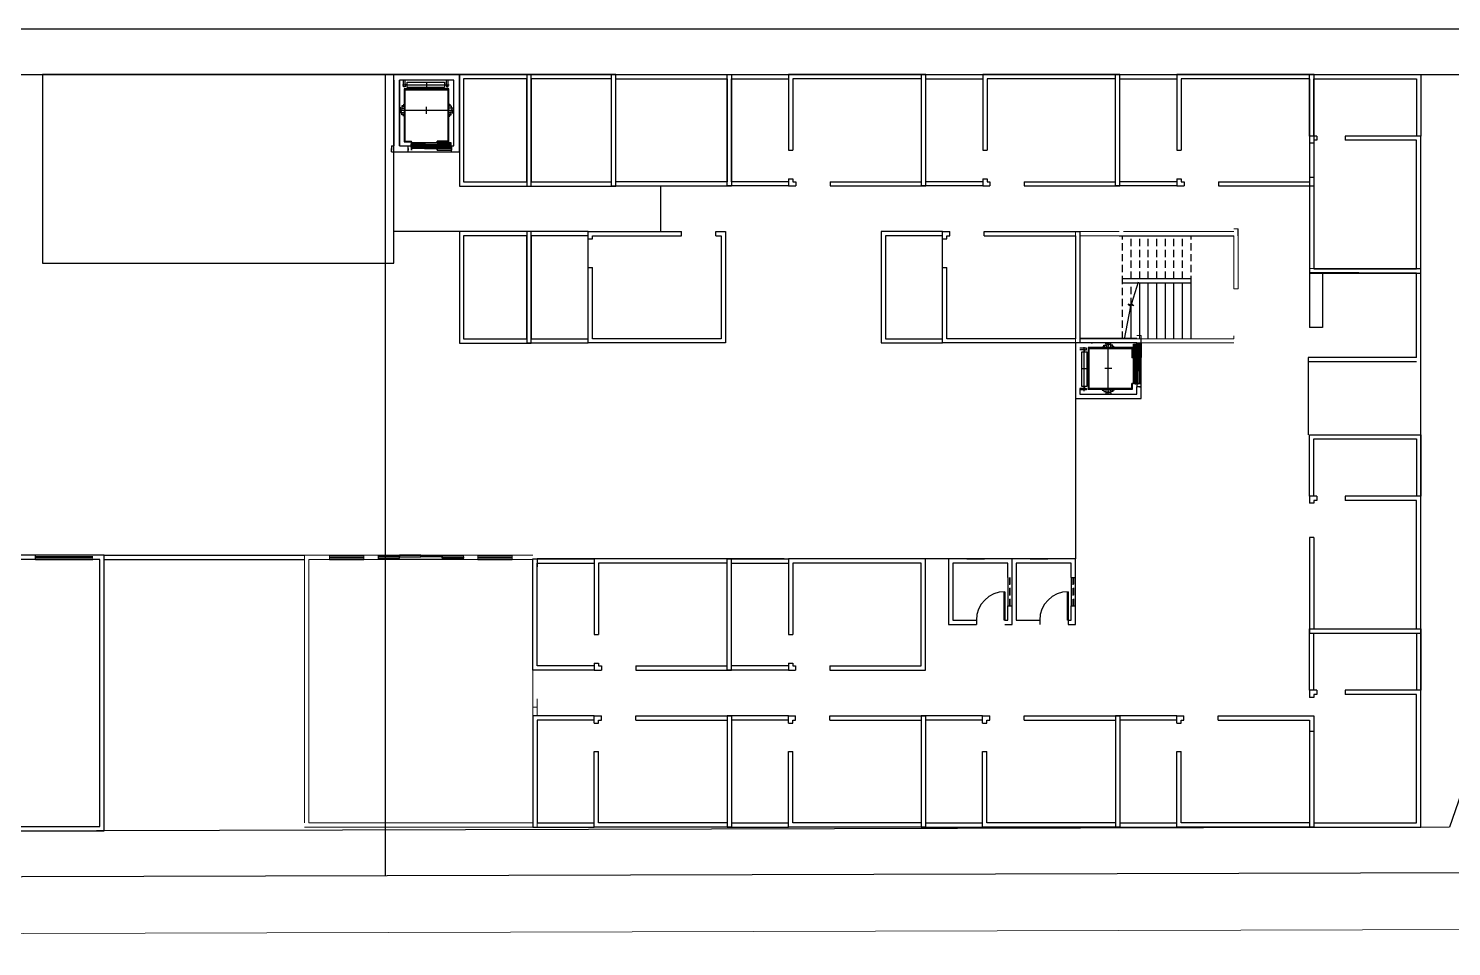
# Model space of a CAD drawing. Header units: centimetres. Extents: x 0 to 1311401, y -389375 to 85618.
# Drawn here: x 652933 to 657917, y -255772 to -252557 of the extents above; entities that cross this region are included whole.
import ezdxf

# ---------------------------------------------------------------- set-up
doc = ezdxf.new("R2010")
doc.units = ezdxf.units.CM
doc.header["$LTSCALE"] = 4
for name, pattern in [('DASHED2', [9.525, 6.35, -3.175]), ('HIDDEN', [9.525, 6.35, -3.175]), ('LTYPE_4', [112.5, 56.25, -56.25]), ('LTYPE_6', [168.75, 112.5, -28.125, 0, -28.125])]:
    doc.linetypes.add(name, pattern=pattern)
for name, color, linetype in [('0.1', 1, 'Continuous'), ('0.2', 2, 'Continuous'), ('0.4', 4, 'Continuous'), ('0.6', 6, 'Continuous'), ('02-CONT', 2, 'Continuous'), ('04', 254, 'Continuous'), ('08', 8, 'Continuous'), ('LIMITE-L', 7, 'Continuous')]:
    doc.layers.add(name, color=color, linetype=linetype)
doc.layers.add('P-MEIOFIO', color=171, linetype='Continuous', lineweight=9)

# ---------------------------------------------------------------- blocks, each defined once
blk = doc.blocks.new('1_00e-flat-4')
at = {"color": 1}
blk.add_arc((28.4, -52.3), 100, 90, 180, dxfattribs=at)
at = {"layer": '02-CONT'}
blk.add_lwpolyline([(28.4, -52.3), (25.4, -52.3), (25.4, 47.7), (28.4, 47.7)], close=True, dxfattribs=at)

msp = doc.modelspace()

# ---------------------------------------------------------------- linework, layer by layer
at = {"color": 1, "ltscale": 0.05}
msp.add_lwpolyline([(656819.345, -253444.977), (656795.184, -253520.465), (656804.375, -253528.274), (656784.354, -253521.875), (656792.453, -253529.01), (656769.691, -253645.218)], dxfattribs=at)
at = {"layer": '0.1', "linetype": 'HIDDEN'}
for p, q in [((656764.365, -253448.39), (656764.365, -253283.39)), ((656794.365, -253433.39), (656794.365, -253283.39)), ((656824.365, -253433.39), (656824.365, -253283.39)), ((656854.365, -253433.39), (656854.365, -253283.39)), ((656884.365, -253433.39), (656884.365, -253283.39)), ((656914.365, -253433.39), (656914.365, -253283.39)), ((656944.365, -253433.39), (656944.365, -253283.39)), ((656974.365, -253433.39), (656974.365, -253283.39)), ((657004.365, -253448.39), (657004.365, -253283.39)), ((656764.365, -253643.39), (656764.365, -253448.39)), ((656794.365, -253525.075), (656794.365, -253448.39))]:
    msp.add_line(p, q, dxfattribs=at)
at = {"layer": '0.1'}
for p, q in [((657419.365, -253413.065), (657419.365, -253604.24)), ((657464.365, -253413.065), (657464.365, -253604.24)), ((657004.365, -253433.39), (656764.365, -253433.39)), ((657004.365, -253448.39), (656764.365, -253448.39)), ((657464.365, -253604.24), (657419.365, -253604.24)), ((656829.365, -253811.857), (656829.365, -253659.857)), ((653157.699, -254401.822), (652957.699, -254401.822)), ((652957.699, -254416.822), (653157.699, -254416.822)), ((653986.865, -254401.822), (654106.865, -254401.822)), ((653986.865, -254416.822), (654106.865, -254416.822)), ((654156.865, -254401.822), (654456.865, -254401.822)), ((654456.865, -254416.822), (654156.865, -254416.822)), ((654506.865, -254401.822), (654626.865, -254401.822)), ((654506.865, -254416.822), (654626.865, -254416.822)), ((656362.365, -254479.565), (656362.365, -254579.565)), ((656377.365, -254579.565), (656377.365, -254479.565)), ((656584.365, -254479.565), (656584.365, -254579.565)), ((656599.365, -254579.565), (656599.365, -254479.565))]:
    msp.add_line(p, q, dxfattribs=at)
msp.add_lwpolyline([(654262.352, -252988.211), (654414.352, -252988.211)], dxfattribs=at)
at = {"layer": '0.2'}
for p, q in [((656824.365, -253643.39), (656824.365, -253448.39)), ((656854.365, -253643.39), (656854.365, -253448.39)), ((656884.365, -253643.39), (656884.365, -253448.39)), ((656914.365, -253643.39), (656914.365, -253448.39)), ((656944.365, -253643.39), (656944.365, -253448.39)), ((656974.365, -253643.39), (656974.365, -253448.39)), ((657004.365, -253643.39), (657004.365, -253448.39)), ((656794.365, -253643.39), (656794.365, -253525.075)), ((653157.699, -254407.822), (652957.699, -254407.822)), ((652957.699, -254410.822), (653157.699, -254410.822)), ((653986.865, -254407.822), (654106.865, -254407.822)), ((653986.865, -254410.822), (654106.865, -254410.822)), ((654506.865, -254407.822), (654626.865, -254407.822)), ((654506.865, -254410.822), (654626.865, -254410.822))]:
    msp.add_line(p, q, dxfattribs=at)
at = {"layer": '0.2', "linetype": 'DASHED2'}
for p, q in [((656368.365, -254479.565), (656368.365, -254579.565)), ((656371.365, -254579.565), (656371.365, -254479.565)), ((656590.365, -254479.565), (656590.365, -254579.565)), ((656593.365, -254579.565), (656593.365, -254479.565))]:
    msp.add_line(p, q, dxfattribs=at)
at = {"layer": '0.2'}
for points in [[(654156.865, -254411.822), (654231.865, -254411.822), (654231.865, -254406.822), (654156.865, -254406.822)], [(654231.865, -254406.822), (654306.865, -254406.822), (654306.865, -254401.822), (654231.865, -254401.822)], [(654381.865, -254406.822), (654306.865, -254406.822), (654306.865, -254401.822), (654381.865, -254401.822)], [(654456.865, -254411.822), (654381.865, -254411.822), (654381.865, -254406.822), (654456.865, -254406.822)]]:
    msp.add_lwpolyline(points, close=True, dxfattribs=at)
at = {"layer": '0.4'}
for p, q in [((654183.167, -255524.478, 77040.339), (654183.167, -252718.211)), ((655146.046, -253108.569), (655146.046, -253268.39)), ((654441.852, -253268.39), (654211.852, -253268.39)), ((656599.365, -253658.39), (656599.365, -254414.565)), ((657414.111, -253709.24), (657414.111, -253979.565)), ((653197.699, -254401.822), (653899.365, -254401.822)), ((653197.699, -254416.822), (653899.365, -254416.822)), ((655579.365, -254414.565), (654714.365, -254414.565)), ((654714.365, -254414.565), (654714.365, -254442.969)), ((656599.365, -254414.565), (656074.365, -254414.565))]:
    msp.add_line(p, q, dxfattribs=at)
for points in [[(654211.852, -252718.208), (652981.852, -252718.208), (652981.852, -253378.208), (654211.852, -253378.208)], [(654693.324, -253108.498), (654693.324, -252718.211), (654441.852, -252718.211), (654441.852, -253108.498)], [(654990.053, -253108.498), (654990.053, -252718.211), (654678.324, -252718.211), (654678.324, -253108.498)], [(654975.053, -253108.569), (654975.053, -252718.39), (655395.023, -252718.39), (655395.023, -253108.569)], [(654678.324, -253093.498), (654678.324, -252733.211), (654456.852, -252733.211), (654456.852, -253093.498)], [(654975.053, -253093.498), (654975.053, -252733.211), (654693.324, -252733.211), (654693.324, -253093.498)], [(654990.053, -253093.569), (654990.053, -252733.39), (655380.023, -252733.39), (655380.023, -253093.569)], [(654693.324, -253658.677), (654693.324, -253268.39), (654441.852, -253268.39), (654441.852, -253658.677)], [(654678.324, -253643.677), (654678.324, -253283.39), (654456.852, -253283.39), (654456.852, -253643.677)]]:
    msp.add_lwpolyline(points, close=True, dxfattribs=at)
at = {"layer": '0.6'}
for p, q in [((657434.444, -252958.39), (657419.444, -252958.39)), ((657444.444, -252933.39), (657444.444, -252948.39)), ((657544.444, -252933.39), (657544.444, -252948.39)), ((655595.023, -252983.39), (655610.023, -252983.39)), ((656275.023, -252983.39), (656290.023, -252983.39)), ((656955.023, -252983.39), (656970.023, -252983.39)), ((657434.444, -253078.39), (657419.444, -253078.39)), ((655595.023, -253083.39), (655610.023, -253083.39)), ((655620.023, -253093.39), (655620.023, -253108.39)), ((655740.023, -253093.39), (655740.023, -253108.39)), ((656275.023, -253083.39), (656290.023, -253083.39)), ((656300.023, -253093.39), (656300.023, -253108.39)), ((656420.023, -253093.39), (656420.023, -253108.39)), ((656955.023, -253083.39), (656970.023, -253083.39)), ((656980.023, -253093.39), (656980.023, -253108.39)), ((657100.023, -253093.39), (657100.023, -253108.39)), ((655220.284, -253283.39), (655220.284, -253268.39)), ((655340.284, -253283.39), (655340.284, -253268.39)), ((656159.365, -253283.39), (656159.365, -253268.39)), ((656279.365, -253283.39), (656279.365, -253268.39)), ((654893.324, -253293.39), (654908.324, -253293.39)), ((656134.365, -253293.39), (656149.365, -253293.39)), ((654893.324, -253393.39), (654908.324, -253393.39)), ((656134.365, -253393.39), (656149.365, -253393.39)), ((656814.365, -253657.357), (656634.365, -253657.357)), ((657434.365, -254219.565), (657419.365, -254219.565)), ((657444.365, -254194.565), (657444.365, -254209.565)), ((657544.365, -254194.565), (657544.365, -254209.565)), ((657434.365, -254339.565), (657419.365, -254339.565)), ((652957.699, -254416.822), (652957.699, -254401.822)), ((656584.365, -254479.565), (656599.365, -254479.565)), ((656362.365, -254579.565), (656377.365, -254579.565)), ((656584.365, -254579.565), (656599.365, -254579.565)), ((656252.365, -254629.565), (656252.365, -254644.565)), ((656474.365, -254629.565), (656474.365, -254644.565)), ((656574.365, -254629.565), (656574.365, -254644.565)), ((654914.365, -254679.565), (654929.365, -254679.565)), ((655594.365, -254679.565), (655609.365, -254679.565)), ((654914.365, -254779.565), (654929.365, -254779.565)), ((654939.365, -254789.565), (654939.365, -254804.565)), ((655059.365, -254789.565), (655059.365, -254804.565)), ((655594.365, -254779.565), (655609.365, -254779.565)), ((655619.365, -254789.565), (655619.365, -254804.565)), ((655739.365, -254789.565), (655739.365, -254804.565)), ((657444.365, -254874.565), (657444.365, -254889.565)), ((657544.365, -254874.565), (657544.365, -254889.565)), ((657434.365, -254899.565), (657419.365, -254899.565)), ((654939.365, -254979.565), (654939.365, -254964.565)), ((655059.365, -254979.565), (655059.365, -254964.565)), ((655619.365, -254979.565), (655619.365, -254964.565)), ((655739.365, -254979.565), (655739.365, -254964.565)), ((656299.365, -254979.565), (656299.365, -254964.565)), ((656419.365, -254979.565), (656419.365, -254964.565)), ((656979.365, -254979.565), (656979.365, -254964.565)), ((657099.365, -254979.565), (657099.365, -254964.565)), ((654914.365, -254989.565), (654929.365, -254989.565)), ((655594.365, -254989.565), (655609.365, -254989.565)), ((656274.365, -254989.565), (656289.365, -254989.565)), ((656954.365, -254989.565), (656969.365, -254989.565)), ((657434.365, -255019.565), (657419.365, -255019.565)), ((654914.365, -255089.565), (654929.365, -255089.565)), ((655594.365, -255089.565), (655609.365, -255089.565)), ((656274.365, -255089.565), (656289.365, -255089.565)), ((656954.365, -255089.565), (656969.365, -255089.565))]:
    msp.add_line(p, q, dxfattribs=at)
at = {"layer": '0.6', "lineweight": 9}
for p, q in [((657154.365, -253258.39), (657169.365, -253258.39)), ((657154.365, -253468.39), (657169.365, -253468.39)), ((656814.365, -253632.357), (656829.365, -253632.357)), ((653986.865, -254416.822), (653986.865, -254401.822)), ((654106.865, -254416.822), (654106.865, -254401.822)), ((654156.865, -254416.822), (654156.865, -254401.822)), ((654456.865, -254416.822), (654456.865, -254401.822)), ((654506.865, -254416.822), (654506.865, -254401.822)), ((654626.865, -254416.822), (654626.865, -254401.822)), ((654714.365, -254934.529), (654699.365, -254934.529)), ((654714.365, -254934.529), (654699.365, -254934.529))]:
    msp.add_line(p, q, dxfattribs=at)
at = {"layer": '0.6'}
for points in [[(654414.352, -252988.211), (654441.852, -252988.211), (654441.852, -252718.211), (654211.852, -252718.211)], [(655595.023, -253108.39), (655380.023, -253108.39), (655380.023, -252718.39), (655595.023, -252718.39)], [(655740.023, -253108.39), (656075.023, -253108.39), (656075.023, -252718.39), (655595.023, -252718.39), (655595.023, -252983.39)], [(656275.023, -253108.39), (656060.023, -253108.39), (656060.023, -252718.39), (656275.023, -252718.39)], [(656420.023, -253108.39), (656755.023, -253108.39), (656755.023, -252718.39), (656275.023, -252718.39), (656275.023, -252983.39)], [(656955.023, -253108.39), (656740.023, -253108.39), (656740.023, -252718.39), (656955.023, -252718.39)], [(657100.023, -253108.39), (657435.023, -253108.39), (657435.023, -252718.39), (656955.023, -252718.39), (656955.023, -252983.39)], [(657419.444, -252933.39), (657419.444, -252718.39), (657809.444, -252718.39), (657809.444, -252933.39)], [(654204.352, -252968.211), (654211.852, -252968.211), (654211.852, -252738.211)], [(654231.852, -252968.211), (654231.852, -252738.211)], [(654421.852, -252738.211), (654231.852, -252738.211), (654231.852, -252968.211), (654262.352, -252968.211)], [(654414.352, -252968.211), (654421.852, -252968.211), (654421.852, -252738.211)], [(655595.023, -253093.39), (655395.023, -253093.39), (655395.023, -252733.39), (655595.023, -252733.39)], [(655740.023, -253093.39), (656060.023, -253093.39), (656060.023, -252733.39), (655610.023, -252733.39), (655610.023, -252983.39)], [(656275.023, -253093.39), (656075.023, -253093.39), (656075.023, -252733.39), (656275.023, -252733.39)], [(656420.023, -253093.39), (656740.023, -253093.39), (656740.023, -252733.39), (656290.023, -252733.39), (656290.023, -252983.39)], [(656955.023, -253093.39), (656755.023, -253093.39), (656755.023, -252733.39), (656955.023, -252733.39)], [(657100.023, -253093.39), (657420.023, -253093.39), (657420.023, -252733.39), (656970.023, -252733.39), (656970.023, -252983.39)], [(657434.444, -252933.39), (657434.444, -252733.39), (657794.444, -252733.39), (657794.444, -252933.39)], [(657444.444, -252933.39), (657419.444, -252933.39), (657419.444, -252958.39)], [(657419.444, -253078.39), (657419.444, -253413.39), (657809.444, -253413.39), (657809.444, -252933.39), (657544.444, -252933.39)], [(657444.444, -252948.39), (657434.444, -252948.39), (657434.444, -252958.39)], [(657434.444, -253078.39), (657434.444, -253398.39), (657794.444, -253398.39), (657794.444, -252948.39), (657544.444, -252948.39)], [(654204.352, -252988.211), (654231.852, -252988.211)], [(654211.852, -252988.211), (654262.352, -252988.211)], [(655595.023, -253083.39), (655595.023, -253108.39), (655620.023, -253108.39)], [(655610.023, -253083.39), (655610.023, -253093.39), (655620.023, -253093.39)], [(656275.023, -253083.39), (656275.023, -253108.39), (656300.023, -253108.39)], [(656290.023, -253083.39), (656290.023, -253093.39), (656300.023, -253093.39)], [(656955.023, -253083.39), (656955.023, -253108.39), (656980.023, -253108.39)], [(656970.023, -253083.39), (656970.023, -253093.39), (656980.023, -253093.39)], [(654893.324, -253268.39), (654678.324, -253268.39), (654678.324, -253658.39), (654893.324, -253658.39)], [(654893.324, -253293.39), (654893.324, -253268.39), (655220.284, -253268.39)], [(655340.284, -253268.39), (655373.324, -253268.39), (655373.324, -253658.39), (654893.324, -253658.39), (654893.324, -253293.39)], [(656134.365, -253268.39), (655919.365, -253268.39), (655919.365, -253658.39), (656134.365, -253658.39)], [(656134.365, -253293.39), (656134.365, -253268.39), (656159.365, -253268.39)], [(656279.365, -253268.39), (656614.365, -253268.39), (656614.365, -253658.39), (656134.365, -253658.39), (656134.365, -253293.39)], [(657169.365, -253283.39), (657169.365, -253258.39)], [(654893.324, -253283.39), (654693.324, -253283.39), (654693.324, -253643.39), (654893.324, -253643.39)], [(654908.324, -253293.39), (654908.324, -253283.39), (655220.284, -253283.39)], [(655340.284, -253283.39), (655358.324, -253283.39), (655358.324, -253643.39), (654908.324, -253643.39), (654908.324, -253393.39)], [(656134.365, -253283.39), (655934.365, -253283.39), (655934.365, -253643.39), (656134.365, -253643.39)], [(656149.365, -253293.39), (656149.365, -253283.39), (656159.365, -253283.39)], [(656279.365, -253283.39), (656599.365, -253283.39), (656599.365, -253643.39), (656149.365, -253643.39), (656149.365, -253393.39)], [(656752.365, -253283.39), (657154.365, -253283.39)], [(657809.314, -253837.102), (657809.314, -253398.39), (657419.365, -253397.765)], [(657419.365, -253398.089), (657419.365, -253413.089)], [(657794.314, -253709.541), (657794.314, -253413.366), (657419.365, -253412.765)], [(657591.365, -253413.089), (657419.365, -253413.089)], [(657634.365, -253398.089), (657434.365, -253398.089)], [(657809.314, -253398.39), (657649.365, -253398.089)], [(657809.314, -255354.565), (657809.314, -253626.195), (657807.314, -253626.195)], [(656814.365, -253642.357), (656614.365, -253642.357)], [(656814.365, -253659.857), (656814.365, -253657.357), (656614.365, -253657.357)], [(656653.965, -253657.357), (656658.965, -253657.357)], [(656829.365, -253659.857), (656829.365, -253642.357)], [(657794.29, -253724.541), (657414.087, -253724.24)], [(657794.314, -253709.541), (657414.111, -253709.24)], [(656599.365, -253852.357), (656829.365, -253852.357), (656829.365, -253811.857)], [(656614.365, -253817.757), (656614.365, -253837.357), (656814.365, -253837.357), (656814.365, -253811.857)], [(657419.365, -254194.565), (657419.365, -253979.565), (657809.365, -253979.565), (657809.365, -254194.565)], [(657434.365, -254194.565), (657434.365, -253994.565), (657794.365, -253994.565), (657794.365, -254194.565)], [(657444.365, -254194.565), (657419.365, -254194.565), (657419.365, -254219.565)], [(657419.365, -254339.565), (657419.365, -254674.565), (657809.365, -254674.565), (657809.365, -254194.565), (657544.365, -254194.565)], [(657444.365, -254209.565), (657434.365, -254209.565), (657434.365, -254219.565)], [(657434.365, -254339.565), (657434.365, -254659.565), (657794.365, -254659.565), (657794.365, -254209.565), (657544.365, -254209.565)], [(652035.266, -255367.499), (653198.168, -255367.499), (653197.699, -254401.822), (653157.699, -254401.822)], [(652035.266, -255352.499), (653183.168, -255352.499), (653182.699, -254416.822), (653157.699, -254416.822)], [(652957.699, -254401.822), (652907.699, -254401.822)], [(652957.699, -254416.822), (652907.699, -254416.822)], [(654914.365, -254804.565), (654699.365, -254804.565), (654699.365, -254414.565), (654914.365, -254414.565)], [(655059.365, -254804.565), (655394.365, -254804.565), (655394.365, -254414.565), (654914.365, -254414.565), (654914.365, -254679.565)], [(655594.365, -254804.565), (655379.365, -254804.565), (655379.365, -254414.565), (655594.365, -254414.565)], [(655739.365, -254804.565), (656074.365, -254804.565), (656074.365, -254414.565), (655594.365, -254414.565), (655594.365, -254679.565)], [(656377.365, -254414.565), (656155.365, -254414.565), (656155.365, -254644.565), (656252.365, -254644.565)], [(656377.365, -254479.565), (656377.365, -254414.565), (656155.365, -254414.565)], [(656219.212, -254414.565), (656280.712, -254414.565)], [(656599.365, -254479.565), (656599.365, -254414.565), (656377.365, -254414.565)], [(656441.212, -254414.565), (656502.712, -254414.565)], [(654914.365, -254789.565), (654714.365, -254789.565), (654714.365, -254429.565), (654914.365, -254429.565)], [(655059.365, -254789.565), (655379.365, -254789.565), (655379.365, -254429.565), (654929.365, -254429.565), (654929.365, -254679.565)], [(655594.365, -254789.565), (655394.365, -254789.565), (655394.365, -254429.565), (655594.365, -254429.565)], [(655739.365, -254789.565), (656059.365, -254789.565), (656059.365, -254429.565), (655609.365, -254429.565), (655609.365, -254679.565)], [(656362.365, -254479.565), (656362.365, -254429.565), (656170.365, -254429.565), (656170.365, -254629.565), (656252.365, -254629.565)], [(656584.365, -254479.565), (656584.365, -254429.565), (656392.365, -254429.565), (656392.365, -254629.565), (656474.365, -254629.565)], [(656352.365, -254629.565), (656362.365, -254629.565), (656362.365, -254579.565)], [(656352.365, -254644.565), (656377.365, -254644.565), (656377.365, -254579.565)], [(656574.365, -254629.565), (656584.365, -254629.565), (656584.365, -254579.565)], [(656574.365, -254644.565), (656599.365, -254644.565), (656599.365, -254579.565)], [(657419.365, -254659.264), (657419.365, -254674.264)], [(657419.365, -254874.565), (657419.365, -254659.565), (657809.365, -254659.565), (657809.365, -254874.565)], [(657434.365, -254874.565), (657434.365, -254674.565), (657794.365, -254674.565), (657794.365, -254874.565)], [(654914.365, -254779.565), (654914.365, -254804.565), (654939.365, -254804.565)], [(654929.365, -254779.565), (654929.365, -254789.565), (654939.365, -254789.565)], [(655594.365, -254779.565), (655594.365, -254804.565), (655619.365, -254804.565)], [(655609.365, -254779.565), (655609.365, -254789.565), (655619.365, -254789.565)], [(657444.365, -254874.565), (657419.365, -254874.565), (657419.365, -254899.565)], [(657419.365, -255019.565), (657419.365, -255354.565), (657809.365, -255354.565), (657809.365, -254874.565), (657544.365, -254874.565)], [(657444.365, -254889.565), (657434.365, -254889.565), (657434.365, -254899.565)], [(657434.365, -255019.565), (657434.365, -255339.565), (657794.365, -255339.565), (657794.365, -254889.565), (657544.365, -254889.565)], [(654914.365, -254964.565), (654699.365, -254964.565), (654699.365, -255354.565), (654914.365, -255354.565)], [(654914.365, -254989.565), (654914.365, -254964.565), (654939.365, -254964.565)], [(655059.365, -254964.565), (655394.365, -254964.565), (655394.365, -255354.565), (654914.365, -255354.565), (654914.365, -255089.565)], [(655594.365, -254964.565), (655379.365, -254964.565), (655379.365, -255354.565), (655594.365, -255354.565)], [(655594.365, -254989.565), (655594.365, -254964.565), (655619.365, -254964.565)], [(655739.365, -254964.565), (656074.365, -254964.565), (656074.365, -255354.565), (655594.365, -255354.565), (655594.365, -255089.565)], [(656274.365, -254964.565), (656059.365, -254964.565), (656059.365, -255354.565), (656274.365, -255354.565)], [(656274.365, -254989.565), (656274.365, -254964.565), (656299.365, -254964.565)], [(656419.365, -254964.565), (656754.365, -254964.565), (656754.365, -255354.565), (656274.365, -255354.565), (656274.365, -255089.565)], [(656954.365, -254964.565), (656739.365, -254964.565), (656739.365, -255354.565), (656954.365, -255354.565)], [(656954.365, -254989.565), (656954.365, -254964.565), (656979.365, -254964.565)], [(657099.365, -254964.565), (657434.365, -254964.565), (657434.365, -255354.565), (656954.365, -255354.565), (656954.365, -255089.565)], [(654914.365, -254979.565), (654714.365, -254979.565), (654714.365, -255339.565), (654914.365, -255339.565)], [(654929.365, -254989.565), (654929.365, -254979.565), (654939.365, -254979.565)], [(655059.365, -254979.565), (655379.365, -254979.565), (655379.365, -255339.565), (654929.365, -255339.565), (654929.365, -255089.565)], [(655594.365, -254979.565), (655394.365, -254979.565), (655394.365, -255339.565), (655594.365, -255339.565)], [(655609.365, -254989.565), (655609.365, -254979.565), (655619.365, -254979.565)], [(655739.365, -254979.565), (656059.365, -254979.565), (656059.365, -255339.565), (655609.365, -255339.565), (655609.365, -255089.565)], [(656274.365, -254979.565), (656074.365, -254979.565), (656074.365, -255339.565), (656274.365, -255339.565)], [(656289.365, -254989.565), (656289.365, -254979.565), (656299.365, -254979.565)], [(656419.365, -254979.565), (656739.365, -254979.565), (656739.365, -255339.565), (656289.365, -255339.565), (656289.365, -255089.565)], [(656954.365, -254979.565), (656754.365, -254979.565), (656754.365, -255339.565), (656954.365, -255339.565)], [(656969.365, -254989.565), (656969.365, -254979.565), (656979.365, -254979.565)], [(657099.365, -254979.565), (657419.365, -254979.565), (657419.365, -255339.565), (656969.365, -255339.565), (656969.365, -255089.565)]]:
    msp.add_lwpolyline(points, dxfattribs=at)
at = {"layer": '0.6', "lineweight": 9}
for points in [[(656752.365, -253268.39), (656599.365, -253268.39), (656599.365, -253658.39), (657154.365, -253658.39)], [(657154.365, -253268.39), (656767.365, -253268.39)], [(657169.365, -253468.39), (657169.365, -253268.39)], [(656752.365, -253283.39), (656614.365, -253283.39), (656614.365, -253643.39), (657154.365, -253643.39), (657154.365, -253633.39)], [(657154.365, -253468.39), (657154.365, -253283.39)], [(656634.365, -253657.357), (656814.365, -253657.357)], [(656829.365, -253657.357), (656829.365, -253632.357)], [(653914.365, -254401.822), (653899.365, -254401.822)], [(653899.365, -254401.822), (653899.365, -255339.527)], [(653986.865, -254401.822), (653899.365, -254401.822)], [(653914.365, -255339.527), (653914.365, -254416.822)], [(653986.865, -254416.822), (653914.365, -254416.822), (653914.365, -255339.527), (654699.365, -255339.527), (654699.365, -254934.529)], [(654156.865, -254401.822), (654106.865, -254401.822)], [(654156.865, -254416.822), (654106.865, -254416.822)], [(654506.865, -254401.822), (654456.865, -254401.822)], [(654506.865, -254416.822), (654456.865, -254416.822)], [(654699.365, -254401.822), (654626.865, -254401.822)], [(654699.365, -254934.529), (654699.365, -254416.822), (654626.865, -254416.822)], [(654699.365, -254442.969), (654699.365, -254904.53)], [(654714.365, -254749.53), (654714.365, -254442.969)], [(654714.365, -254749.53), (654714.365, -254738.383)], [(654714.365, -254934.529), (654714.365, -254904.53)], [(654714.365, -254964.527), (654714.365, -254935.527), (654714.365, -254934.529)], [(654714.365, -255354.527), (654714.365, -254979.527)], [(653899.365, -255354.527), (654714.365, -255354.527)], [(654699.365, -255354.527), (654714.365, -255354.527)]]:
    msp.add_lwpolyline(points, dxfattribs=at)
at = {"layer": '04'}
msp.add_lwpolyline([(654211.852, -252738.211), (654211.852, -252968.211)], dxfattribs=at)
at = {"layer": '08', "color": 253, "linetype": 'LTYPE_6'}
for p, q in [((654242.575, -252754.211), (654405.751, -252754.211)), ((654326.852, -252743.157), (654326.852, -252766.094)), ((654326.852, -252856.003), (654326.852, -252830.773)), ((654231.852, -252843.211), (654420.881, -252843.211)), ((656630.365, -253826.634), (656630.365, -253673.458)), ((656714.419, -253837.357), (656714.419, -253658.328)), ((656619.311, -253747.357), (656642.247, -253747.357)), ((656727.21, -253747.357), (656701.98, -253747.357))]:
    msp.add_line(p, q, dxfattribs=at)
at = {"layer": '08', "color": 253}
for p, q in [((654246.452, -252761.461), (654246.452, -252738.211)), ((654251.452, -252761.461), (654246.452, -252761.461)), ((654248.852, -252768.211), (654248.852, -252953.211)), ((654404.852, -252768.211), (654248.852, -252768.211)), ((654251.452, -252750.961), (654251.452, -252738.211)), ((654251.852, -252751.361), (654251.452, -252750.961)), ((654251.452, -252750.961), (654251.452, -252757.461)), ((654251.852, -252757.061), (654251.452, -252757.461)), ((654251.452, -252757.461), (654251.452, -252761.461)), ((654251.852, -252751.361), (654251.852, -252754.011)), ((654253.152, -252754.011), (654251.852, -252754.011)), ((654251.852, -252754.411), (654251.852, -252757.061)), ((654253.152, -252754.411), (654251.852, -252754.411)), ((654251.852, -252771.211), (654401.852, -252771.211)), ((654251.852, -252951.211), (654251.852, -252771.211)), ((654253.152, -252754.011), (654253.352, -252753.811)), ((654253.352, -252754.611), (654253.152, -252754.411)), ((654256.852, -252753.811), (654253.352, -252753.811)), ((654256.852, -252754.611), (654253.352, -252754.611)), ((654256.852, -252753.811), (654256.852, -252754.611)), ((654258.852, -252745.211), (654389.852, -252745.211)), ((654258.852, -252763.211), (654258.852, -252745.211)), ((654389.852, -252763.211), (654258.852, -252763.211)), ((654372.786, -252771.211), (654372.786, -252771.211)), ((654389.852, -252745.211), (654389.852, -252763.211)), ((654391.852, -252753.811), (654395.352, -252753.811)), ((654391.852, -252754.611), (654391.852, -252753.811)), ((654391.852, -252754.611), (654395.352, -252754.611)), ((654395.352, -252753.811), (654395.552, -252754.011)), ((654395.552, -252754.411), (654395.352, -252754.611)), ((654395.552, -252754.011), (654396.852, -252754.011)), ((654395.552, -252754.411), (654396.852, -252754.411)), ((654396.852, -252751.361), (654397.252, -252750.961)), ((654396.852, -252754.011), (654396.852, -252751.361)), ((654396.852, -252757.061), (654396.852, -252754.411)), ((654396.852, -252757.061), (654397.252, -252757.461)), ((654397.252, -252750.961), (654397.252, -252738.211)), ((654397.252, -252757.461), (654397.252, -252750.961)), ((654397.252, -252757.461), (654397.252, -252761.461)), ((654397.252, -252761.461), (654402.252, -252761.461)), ((654401.852, -252771.211), (654401.852, -252951.211)), ((654402.252, -252761.461), (654402.252, -252738.211)), ((654404.852, -252953.211), (654404.852, -252768.211)), ((654240.352, -252827.611), (654240.352, -252835.711)), ((654245.752, -252827.611), (654240.352, -252827.611)), ((654246.352, -252828.211), (654240.352, -252828.211)), ((654245.752, -252822.211), (654245.752, -252827.611)), ((654246.352, -252822.211), (654245.752, -252822.211)), ((654246.352, -252822.211), (654246.352, -252828.211)), ((654246.352, -252828.211), (654248.852, -252828.211)), ((654407.352, -252828.211), (654404.852, -252828.211)), ((654407.352, -252822.211), (654407.952, -252822.211)), ((654407.352, -252822.211), (654407.352, -252828.211)), ((654407.352, -252828.211), (654413.352, -252828.211)), ((654407.952, -252822.211), (654407.952, -252827.611)), ((654407.952, -252827.611), (654413.352, -252827.611)), ((654413.352, -252827.611), (654413.352, -252835.711)), ((654236.852, -252834.711), (654231.852, -252834.711)), ((654236.852, -252851.711), (654231.852, -252851.711)), ((654236.852, -252838.711), (654236.852, -252834.711)), ((654236.852, -252838.711), (654237.302, -252838.711)), ((654236.852, -252838.711), (654236.852, -252843.211)), ((654236.852, -252843.211), (654236.852, -252847.711)), ((654236.852, -252847.711), (654237.302, -252847.711)), ((654236.852, -252847.711), (654236.852, -252851.711)), ((654237.669, -252839.061), (654237.302, -252838.711)), ((654237.669, -252847.362), (654237.302, -252847.711)), ((654237.834, -252842.412), (654237.669, -252839.061)), ((654237.834, -252844.011), (654237.669, -252847.362)), ((654238.202, -252842.761), (654237.834, -252842.412)), ((654237.834, -252844.011), (654238.202, -252843.661)), ((654239.802, -252842.761), (654238.202, -252842.761)), ((654239.802, -252843.661), (654238.202, -252843.661)), ((654239.802, -252842.761), (654240.152, -252842.411)), ((654239.802, -252843.661), (654240.152, -252844.011)), ((654244.352, -252842.411), (654240.152, -252842.411)), ((654244.352, -252844.011), (654240.152, -252844.011)), ((654240.352, -252835.711), (654246.352, -252835.711)), ((654240.352, -252850.711), (654246.352, -252850.711)), ((654240.352, -252858.811), (654240.352, -252850.711)), ((654246.352, -252858.211), (654240.352, -252858.211)), ((654245.752, -252858.811), (654240.352, -252858.811)), ((654244.352, -252843.211), (654244.352, -252842.411)), ((654244.352, -252843.211), (654244.352, -252844.011)), ((654245.752, -252864.211), (654245.752, -252858.811)), ((654246.352, -252864.211), (654245.752, -252864.211)), ((654246.352, -252835.711), (654248.852, -252835.711)), ((654246.352, -252850.711), (654248.852, -252850.711)), ((654246.352, -252864.211), (654246.352, -252858.211)), ((654246.352, -252858.211), (654248.852, -252858.211)), ((654407.352, -252835.711), (654404.852, -252835.711)), ((654407.352, -252850.711), (654404.852, -252850.711)), ((654407.352, -252858.211), (654404.852, -252858.211)), ((654413.352, -252835.711), (654407.352, -252835.711)), ((654413.352, -252850.711), (654407.352, -252850.711)), ((654407.352, -252858.211), (654413.352, -252858.211)), ((654407.352, -252864.211), (654407.352, -252858.211)), ((654407.352, -252864.211), (654407.952, -252864.211)), ((654407.952, -252858.811), (654413.352, -252858.811)), ((654407.952, -252864.211), (654407.952, -252858.811)), ((654409.352, -252842.411), (654413.552, -252842.411)), ((654409.352, -252843.211), (654409.352, -252842.411)), ((654409.352, -252843.211), (654409.352, -252844.011)), ((654409.352, -252844.011), (654413.552, -252844.011)), ((654413.352, -252858.811), (654413.352, -252850.711)), ((654413.902, -252842.761), (654413.552, -252842.411)), ((654413.902, -252843.661), (654413.552, -252844.011)), ((654413.902, -252842.761), (654415.502, -252842.761)), ((654413.902, -252843.661), (654415.502, -252843.661)), ((654415.869, -252842.412), (654415.502, -252842.761)), ((654415.502, -252843.661), (654415.869, -252844.011)), ((654415.869, -252842.412), (654416.034, -252839.061)), ((654415.869, -252844.011), (654416.034, -252847.362)), ((654416.034, -252839.061), (654416.402, -252838.711)), ((654416.034, -252847.362), (654416.402, -252847.711)), ((654416.852, -252838.711), (654416.402, -252838.711)), ((654416.852, -252847.711), (654416.402, -252847.711)), ((654416.852, -252838.711), (654416.852, -252834.711)), ((654416.852, -252834.711), (654421.852, -252834.711)), ((654416.852, -252843.211), (654416.852, -252838.711)), ((654416.852, -252847.711), (654416.852, -252843.211)), ((654416.852, -252847.711), (654416.852, -252851.711)), ((654416.852, -252851.711), (654421.852, -252851.711)), ((654202.852, -252977.211), (654202.852, -252977.411)), ((654202.852, -252977.411), (654204.152, -252977.411)), ((654204.152, -252977.411), (654204.152, -252983.011)), ((654204.352, -252968.211), (654204.352, -252977.211)), ((654204.352, -252968.211), (654204.352, -252983.211)), ((654204.352, -252988.211), (654204.352, -252977.211)), ((654248.852, -252953.211), (654274.152, -252953.211)), ((654251.852, -252951.211), (654274.352, -252951.211)), ((654262.352, -252968.211), (654271.352, -252968.211)), ((654262.352, -252977.211), (654262.352, -252968.211)), ((654262.352, -252983.211), (654262.352, -252968.211)), ((654262.352, -252977.211), (654263.852, -252977.211)), ((654262.352, -252988.211), (654262.352, -252977.211)), ((654262.552, -252977.411), (654262.552, -252983.011)), ((654263.852, -252977.411), (654262.552, -252977.411)), ((654263.852, -252977.211), (654263.852, -252977.411)), ((654271.352, -252965.011), (654272.652, -252965.011)), ((654271.352, -252965.211), (654271.352, -252965.011)), ((654271.352, -252965.211), (654411.852, -252965.211)), ((654271.352, -252968.211), (654414.352, -252968.211)), ((654271.352, -252968.211), (654271.352, -252968.411)), ((654271.352, -252968.411), (654272.652, -252968.411)), ((654272.652, -252960.511), (654274.152, -252960.511)), ((654272.652, -252965.011), (654272.652, -252960.511)), ((654272.652, -252968.411), (654272.652, -252972.911)), ((654272.652, -252972.911), (654274.152, -252972.911)), ((654272.852, -252960.711), (654272.852, -252965.211)), ((654274.352, -252960.711), (654272.852, -252960.711)), ((654272.852, -252972.711), (654272.852, -252968.211)), ((654274.352, -252972.711), (654272.852, -252972.711)), ((654273.152, -252961.211), (654321.352, -252961.211)), ((654273.152, -252965.211), (654273.152, -252961.211)), ((654273.152, -252968.211), (654273.152, -252972.211)), ((654273.152, -252972.211), (654321.352, -252972.211)), ((654273.352, -252961.411), (654273.352, -252965.011)), ((654321.152, -252961.411), (654273.352, -252961.411)), ((654273.352, -252965.011), (654274.652, -252965.011)), ((654273.352, -252968.411), (654274.652, -252968.411)), ((654273.352, -252972.011), (654273.352, -252968.411)), ((654321.152, -252972.011), (654273.352, -252972.011)), ((654274.152, -252953.211), (654274.152, -252956.211)), ((654274.152, -252960.511), (654274.152, -252956.211)), ((654274.152, -252972.911), (654274.152, -252983.011)), ((654274.352, -252956.211), (654274.352, -252951.211)), ((654274.352, -252960.711), (654274.352, -252956.211)), ((654274.352, -252956.211), (654411.852, -252956.211)), ((654274.352, -252983.211), (654274.352, -252972.711)), ((654414.352, -252977.211), (654274.352, -252977.211)), ((654274.652, -252965.011), (654274.652, -252965.211)), ((654274.652, -252968.411), (654274.652, -252968.211)), ((654319.352, -252956.711), (654366.352, -252956.711)), ((654319.352, -252956.711), (654319.352, -252960.711)), ((654319.352, -252960.711), (654320.852, -252960.711)), ((654319.352, -252972.711), (654320.852, -252972.711)), ((654319.352, -252976.711), (654319.352, -252972.711)), ((654319.352, -252976.711), (654366.352, -252976.711)), ((654366.152, -252956.911), (654319.552, -252956.911)), ((654319.552, -252960.511), (654319.552, -252956.911)), ((654320.852, -252960.511), (654319.552, -252960.511)), ((654319.552, -252972.911), (654319.552, -252976.511)), ((654320.852, -252972.911), (654319.552, -252972.911)), ((654366.152, -252976.511), (654319.552, -252976.511)), ((654319.852, -252965.011), (654321.152, -252965.011)), ((654319.852, -252965.211), (654319.852, -252965.011)), ((654319.852, -252968.211), (654319.852, -252968.411)), ((654319.852, -252968.411), (654321.152, -252968.411)), ((654320.852, -252960.711), (654320.852, -252960.511)), ((654320.852, -252972.711), (654320.852, -252972.911)), ((654321.152, -252965.011), (654321.152, -252961.411)), ((654321.152, -252968.411), (654321.152, -252972.011)), ((654321.352, -252961.211), (654321.352, -252965.211)), ((654321.352, -252962.711), (654411.852, -252962.711)), ((654411.852, -252963.711), (654321.352, -252963.711)), ((654321.352, -252972.211), (654321.352, -252968.211)), ((654321.352, -252969.711), (654414.352, -252969.711)), ((654414.352, -252970.711), (654321.352, -252970.711)), ((654401.852, -252951.211), (654364.352, -252951.211)), ((654364.352, -252956.211), (654364.352, -252951.211)), ((654364.352, -252977.211), (654364.352, -252983.211)), ((654364.552, -252953.211), (654404.852, -252953.211)), ((654364.552, -252956.011), (654364.552, -252953.211)), ((654365.852, -252956.011), (654364.552, -252956.011)), ((654364.552, -252983.011), (654364.552, -252977.411)), ((654364.552, -252977.411), (654365.852, -252977.411)), ((654364.852, -252960.511), (654366.152, -252960.511)), ((654364.852, -252960.711), (654364.852, -252960.511)), ((654366.352, -252960.711), (654364.852, -252960.711)), ((654364.852, -252972.711), (654364.852, -252972.911)), ((654366.352, -252972.711), (654364.852, -252972.711)), ((654364.852, -252972.911), (654366.152, -252972.911)), ((654365.852, -252956.211), (654365.852, -252956.011)), ((654365.852, -252977.411), (654365.852, -252977.211)), ((654366.152, -252960.511), (654366.152, -252956.911)), ((654366.152, -252972.911), (654366.152, -252976.511)), ((654366.352, -252956.711), (654366.352, -252960.711)), ((654411.852, -252958.211), (654366.352, -252958.211)), ((654366.352, -252959.211), (654411.852, -252959.211)), ((654366.352, -252976.711), (654366.352, -252972.711)), ((654366.352, -252974.211), (654414.352, -252974.211)), ((654414.352, -252975.211), (654366.352, -252975.211)), ((654411.852, -252956.211), (654411.852, -252965.211)), ((654412.852, -252977.211), (654412.852, -252977.411)), ((654412.852, -252977.411), (654414.152, -252977.411)), ((654414.152, -252977.411), (654414.152, -252983.011)), ((654414.352, -252968.211), (654414.352, -252977.211)), ((654414.352, -252968.211), (654414.352, -252983.211)), ((654414.352, -252988.211), (654414.352, -252977.211)), ((654364.352, -252983.211), (654414.352, -252983.211)), ((654414.152, -252983.011), (654364.552, -252983.011)), ((656637.615, -253676.957), (656614.365, -253676.957)), ((656637.615, -253681.957), (656637.615, -253676.957)), ((656644.365, -253674.357), (656644.365, -253820.357)), ((656799.365, -253674.357), (656644.365, -253674.357)), ((656647.365, -253677.357), (656797.365, -253677.357)), ((656647.365, -253817.357), (656647.365, -253677.357)), ((656693.419, -253671.257), (656698.819, -253671.257)), ((656693.419, -253671.857), (656693.419, -253671.257)), ((656693.419, -253671.857), (656699.419, -253671.857)), ((656698.819, -253665.857), (656706.919, -253665.857)), ((656698.819, -253671.257), (656698.819, -253665.857)), ((656699.419, -253671.857), (656699.419, -253665.857)), ((656699.419, -253671.857), (656699.419, -253674.357)), ((656705.919, -253662.357), (656705.919, -253657.357)), ((656709.919, -253662.357), (656705.919, -253662.357)), ((656706.919, -253665.857), (656706.919, -253671.857)), ((656706.919, -253671.857), (656706.919, -253674.357)), ((656709.919, -253662.357), (656709.919, -253662.807)), ((656714.419, -253662.357), (656709.919, -253662.357)), ((656710.268, -253663.174), (656709.919, -253662.807)), ((656713.619, -253663.34), (656710.268, -253663.174)), ((656713.619, -253663.34), (656713.969, -253663.707)), ((656713.969, -253665.307), (656713.619, -253665.657)), ((656713.619, -253669.857), (656713.619, -253665.657)), ((656714.419, -253669.857), (656713.619, -253669.857)), ((656713.969, -253665.307), (656713.969, -253663.707)), ((656718.919, -253662.357), (656714.419, -253662.357)), ((656714.419, -253669.857), (656715.219, -253669.857)), ((656714.869, -253663.707), (656715.218, -253663.34)), ((656714.869, -253665.307), (656714.869, -253663.707)), ((656714.869, -253665.307), (656715.219, -253665.657)), ((656715.218, -253663.34), (656718.569, -253663.174)), ((656715.219, -253669.857), (656715.219, -253665.657)), ((656718.569, -253663.174), (656718.919, -253662.807)), ((656718.919, -253662.357), (656718.919, -253662.807)), ((656718.919, -253662.357), (656722.919, -253662.357)), ((656721.919, -253665.857), (656721.919, -253671.857)), ((656730.019, -253665.857), (656721.919, -253665.857)), ((656721.919, -253671.857), (656721.919, -253674.357)), ((656722.919, -253662.357), (656722.919, -253657.357)), ((656729.419, -253671.857), (656729.419, -253665.857)), ((656735.419, -253671.857), (656729.419, -253671.857)), ((656729.419, -253671.857), (656729.419, -253674.357)), ((656730.019, -253671.257), (656730.019, -253665.857)), ((656735.419, -253671.257), (656730.019, -253671.257)), ((656735.419, -253671.857), (656735.419, -253671.257)), ((656797.365, -253677.357), (656797.365, -253709.857)), ((656799.365, -253709.657), (656799.365, -253674.357)), ((656802.365, -253662.357), (656811.365, -253662.357)), ((656802.365, -253799.857), (656802.365, -253662.357)), ((656804.365, -253662.357), (656804.365, -253707.857)), ((656805.365, -253707.857), (656805.365, -253662.357)), ((656808.865, -253752.857), (656808.865, -253662.357)), ((656809.865, -253662.357), (656809.865, -253752.857)), ((656811.365, -253802.857), (656811.365, -253662.357)), ((656814.365, -253659.857), (656823.365, -253659.857)), ((656814.365, -253802.857), (656814.365, -253659.857)), ((656814.365, -253659.857), (656829.365, -253659.857)), ((656815.865, -253752.857), (656815.865, -253659.857)), ((656816.865, -253659.857), (656816.865, -253752.857)), ((656820.365, -253707.857), (656820.365, -253659.857)), ((656821.365, -253659.857), (656821.365, -253707.857)), ((656829.365, -253659.857), (656823.365, -253659.857)), ((656823.365, -253659.857), (656823.365, -253799.857)), ((656823.365, -253661.357), (656823.565, -253661.357)), ((656823.565, -253660.057), (656829.165, -253660.057)), ((656823.565, -253661.357), (656823.565, -253660.057)), ((656829.165, -253660.057), (656829.165, -253709.657)), ((656829.365, -253709.857), (656829.365, -253659.857)), ((656627.115, -253681.957), (656614.365, -253681.957)), ((656621.365, -253689.357), (656639.365, -253689.357)), ((656621.365, -253810.357), (656621.365, -253689.357)), ((656627.515, -253682.357), (656627.115, -253681.957)), ((656633.615, -253681.957), (656627.115, -253681.957)), ((656630.165, -253682.357), (656627.515, -253682.357)), ((656629.965, -253683.857), (656630.165, -253683.657)), ((656629.965, -253687.357), (656629.965, -253683.857)), ((656630.765, -253687.357), (656629.965, -253687.357)), ((656630.165, -253683.657), (656630.165, -253682.357)), ((656633.215, -253682.357), (656630.565, -253682.357)), ((656630.565, -253683.657), (656630.565, -253682.357)), ((656630.565, -253683.657), (656630.765, -253683.857)), ((656630.765, -253687.357), (656630.765, -253683.857)), ((656633.215, -253682.357), (656633.615, -253681.957)), ((656633.615, -253681.957), (656637.615, -253681.957)), ((656639.365, -253689.357), (656639.365, -253810.357)), ((656647.365, -253701.423), (656647.365, -253701.423)), ((656802.365, -253709.857), (656797.365, -253709.857)), ((656802.165, -253709.657), (656799.365, -253709.657)), ((656802.165, -253708.357), (656802.165, -253709.657)), ((656802.365, -253708.357), (656802.165, -253708.357)), ((656802.865, -253707.857), (656806.865, -253707.857)), ((656802.865, -253754.857), (656802.865, -253707.857)), ((656803.065, -253708.057), (656803.065, -253754.657)), ((656806.665, -253708.057), (656803.065, -253708.057)), ((656806.665, -253709.357), (656806.665, -253708.057)), ((656806.865, -253709.357), (656806.665, -253709.357)), ((656806.865, -253707.857), (656806.865, -253709.357)), ((656818.865, -253707.857), (656818.865, -253709.357)), ((656822.865, -253707.857), (656818.865, -253707.857)), ((656818.865, -253709.357), (656819.065, -253709.357)), ((656819.065, -253708.057), (656822.665, -253708.057)), ((656819.065, -253709.357), (656819.065, -253708.057)), ((656822.665, -253708.057), (656822.665, -253754.657)), ((656822.865, -253754.857), (656822.865, -253707.857)), ((656823.565, -253708.357), (656823.365, -253708.357)), ((656823.365, -253709.857), (656829.365, -253709.857)), ((656823.565, -253709.657), (656823.565, -253708.357)), ((656829.165, -253709.657), (656823.565, -253709.657)), ((656802.865, -253754.857), (656806.865, -253754.857)), ((656806.665, -253754.657), (656803.065, -253754.657)), ((656806.665, -253753.357), (656806.665, -253754.657)), ((656806.865, -253753.357), (656806.665, -253753.357)), ((656806.865, -253754.857), (656806.865, -253753.357)), ((656807.365, -253752.857), (656811.365, -253752.857)), ((656807.365, -253801.057), (656807.365, -253752.857)), ((656807.565, -253753.057), (656807.565, -253800.857)), ((656811.165, -253753.057), (656807.565, -253753.057)), ((656811.165, -253754.357), (656811.165, -253753.057)), ((656811.365, -253754.357), (656811.165, -253754.357)), ((656818.365, -253752.857), (656814.365, -253752.857)), ((656814.365, -253754.357), (656814.565, -253754.357)), ((656814.565, -253753.057), (656818.165, -253753.057)), ((656814.565, -253754.357), (656814.565, -253753.057)), ((656818.165, -253753.057), (656818.165, -253800.857)), ((656818.365, -253801.057), (656818.365, -253752.857)), ((656818.865, -253753.357), (656819.065, -253753.357)), ((656818.865, -253754.857), (656818.865, -253753.357)), ((656822.865, -253754.857), (656818.865, -253754.857)), ((656819.065, -253753.357), (656819.065, -253754.657)), ((656819.065, -253754.657), (656822.665, -253754.657)), ((656627.115, -253817.757), (656614.365, -253817.757)), ((656637.615, -253822.757), (656614.365, -253822.757)), ((656639.365, -253810.357), (656621.365, -253810.357)), ((656627.515, -253817.357), (656627.115, -253817.757)), ((656627.115, -253817.757), (656633.615, -253817.757)), ((656627.515, -253817.357), (656630.165, -253817.357)), ((656629.965, -253812.357), (656629.965, -253815.857)), ((656629.965, -253812.357), (656630.765, -253812.357)), ((656630.165, -253816.057), (656629.965, -253815.857)), ((656630.165, -253816.057), (656630.165, -253817.357)), ((656630.765, -253815.857), (656630.565, -253816.057)), ((656630.565, -253816.057), (656630.565, -253817.357)), ((656630.565, -253817.357), (656633.215, -253817.357)), ((656630.765, -253812.357), (656630.765, -253815.857)), ((656633.215, -253817.357), (656633.615, -253817.757)), ((656633.615, -253817.757), (656637.615, -253817.757)), ((656637.615, -253817.757), (656637.615, -253822.757)), ((656644.365, -253820.357), (656799.365, -253820.357)), ((656797.365, -253817.357), (656647.365, -253817.357)), ((656693.419, -253822.857), (656693.419, -253823.457)), ((656693.419, -253822.857), (656699.419, -253822.857)), ((656693.419, -253823.457), (656698.819, -253823.457)), ((656698.819, -253823.457), (656698.819, -253828.857)), ((656698.819, -253828.857), (656706.919, -253828.857)), ((656699.419, -253822.857), (656699.419, -253820.357)), ((656699.419, -253822.857), (656699.419, -253828.857)), ((656706.919, -253822.857), (656706.919, -253820.357)), ((656706.919, -253828.857), (656706.919, -253822.857)), ((656713.619, -253824.857), (656713.619, -253829.057)), ((656714.419, -253824.857), (656713.619, -253824.857)), ((656714.419, -253824.857), (656715.219, -253824.857)), ((656715.219, -253824.857), (656715.219, -253829.057)), ((656721.919, -253822.857), (656721.919, -253820.357)), ((656721.919, -253828.857), (656721.919, -253822.857)), ((656730.019, -253828.857), (656721.919, -253828.857)), ((656729.419, -253822.857), (656729.419, -253820.357)), ((656729.419, -253822.857), (656729.419, -253828.857)), ((656735.419, -253822.857), (656729.419, -253822.857)), ((656730.019, -253823.457), (656730.019, -253828.857)), ((656735.419, -253823.457), (656730.019, -253823.457)), ((656735.419, -253822.857), (656735.419, -253823.457)), ((656797.365, -253817.357), (656797.365, -253799.857)), ((656802.365, -253799.857), (656797.365, -253799.857)), ((656799.365, -253800.057), (656802.365, -253800.057)), ((656799.365, -253820.357), (656799.365, -253800.057)), ((656806.865, -253799.857), (656802.365, -253799.857)), ((656806.665, -253800.057), (656802.365, -253800.057)), ((656806.665, -253801.557), (656806.665, -253800.057)), ((656811.165, -253801.557), (656806.665, -253801.557)), ((656806.865, -253799.857), (656806.865, -253801.357)), ((656806.865, -253801.357), (656811.365, -253801.357)), ((656811.365, -253801.057), (656807.365, -253801.057)), ((656807.565, -253800.857), (656811.165, -253800.857)), ((656811.165, -253799.557), (656811.365, -253799.557)), ((656811.165, -253800.857), (656811.165, -253799.557)), ((656811.165, -253802.857), (656811.165, -253801.557)), ((656811.365, -253802.857), (656811.165, -253802.857)), ((656814.565, -253799.557), (656814.365, -253799.557)), ((656814.365, -253801.057), (656818.365, -253801.057)), ((656818.865, -253801.357), (656814.365, -253801.357)), ((656814.365, -253802.857), (656814.565, -253802.857)), ((656814.365, -253802.857), (656814.365, -253811.857)), ((656823.365, -253811.857), (656814.365, -253811.857)), ((656829.365, -253811.857), (656814.365, -253811.857)), ((656814.565, -253800.857), (656814.565, -253799.557)), ((656818.165, -253800.857), (656814.565, -253800.857)), ((656814.565, -253801.557), (656819.065, -253801.557)), ((656814.565, -253802.857), (656814.565, -253801.557)), ((656829.365, -253799.857), (656818.865, -253799.857)), ((656818.865, -253799.857), (656818.865, -253801.357)), ((656819.065, -253800.057), (656829.165, -253800.057)), ((656819.065, -253801.557), (656819.065, -253800.057)), ((656823.365, -253810.357), (656823.565, -253810.357)), ((656823.365, -253811.857), (656823.365, -253810.357)), ((656829.365, -253811.857), (656823.365, -253811.857)), ((656823.565, -253810.357), (656823.565, -253811.657)), ((656823.565, -253811.657), (656829.165, -253811.657)), ((656705.919, -253832.357), (656705.919, -253837.357)), ((656709.919, -253832.357), (656705.919, -253832.357)), ((656710.268, -253831.54), (656709.919, -253831.907)), ((656709.919, -253832.357), (656709.919, -253831.907)), ((656709.919, -253832.357), (656714.419, -253832.357)), ((656713.619, -253831.374), (656710.268, -253831.54)), ((656713.969, -253829.407), (656713.619, -253829.057)), ((656713.969, -253831.007), (656713.619, -253831.374)), ((656713.969, -253829.407), (656713.969, -253831.007)), ((656714.419, -253832.357), (656718.919, -253832.357)), ((656714.869, -253829.407), (656715.219, -253829.057)), ((656714.869, -253829.407), (656714.869, -253831.007)), ((656715.218, -253831.374), (656714.869, -253831.007)), ((656715.218, -253831.374), (656718.569, -253831.54)), ((656718.569, -253831.54), (656718.919, -253831.907)), ((656718.919, -253832.357), (656718.919, -253831.907)), ((656718.919, -253832.357), (656722.919, -253832.357)), ((656722.919, -253832.357), (656722.919, -253837.357))]:
    msp.add_line(p, q, dxfattribs=at)
at = {"layer": '08', "color": 253, "linetype": 'LTYPE_4'}
for p, q in [((654240.352, -252829.061), (654246.352, -252829.061)), ((654246.352, -252829.061), (654248.852, -252829.061)), ((654407.352, -252829.061), (654404.852, -252829.061)), ((654413.352, -252829.061), (654407.352, -252829.061)), ((654240.352, -252857.361), (654246.352, -252857.361)), ((654246.352, -252857.361), (654248.852, -252857.361)), ((654407.352, -252857.361), (654404.852, -252857.361)), ((654413.352, -252857.361), (654407.352, -252857.361)), ((656700.269, -253665.857), (656700.269, -253671.857)), ((656700.269, -253671.857), (656700.269, -253674.357)), ((656728.569, -253665.857), (656728.569, -253671.857)), ((656728.569, -253671.857), (656728.569, -253674.357)), ((656700.269, -253822.857), (656700.269, -253820.357)), ((656700.269, -253828.857), (656700.269, -253822.857)), ((656728.569, -253822.857), (656728.569, -253820.357)), ((656728.569, -253828.857), (656728.569, -253822.857))]:
    msp.add_line(p, q, dxfattribs=at)
at = {"layer": 'LIMITE-L'}
for points in [[(658023.711, -255513.979), (645666.407, -255547.761), (646048.293, -252558.211), (659048.733, -252558.211)], [(657909.741, -255354.29), (645848.209, -255387.263), (646189.154, -252718.211), (658823.899, -252718.211)]]:
    msp.add_lwpolyline(points, close=True, dxfattribs=at)
at = {"layer": 'P-MEIOFIO'}
msp.add_lwpolyline([(646514.728, -249363.87), (644621.139, -249374.195), (643425.188, -249380.716), (640983.454, -249394.03, 0.41421356), (640834.775, -249544.339), (640841.568, -250790.122), (640848.089, -251986.073), (640854.61, -253182.024), (640861.131, -254377.976), (640867.924, -255623.758, 0.41421356), (641018.233, -255772.437), (643459.967, -255759.123), (644655.918, -255752.602), (645667.494, -255747.086), (658030.52, -255713.29), (665303.448, -255693.407, 0.41501014), (665452.533, -255543.097), (665419.384, -249463.542, 0.41421356), (665269.074, -249314.863), (659690.401, -249345.282)], format="xyb", dxfattribs=at)

# ---------------------------------------------------------------- block references
at = {"layer": '0.6'}
for p in [(656323.959, -254577.312), (656545.959, -254577.312)]:
    msp.add_blockref('1_00e-flat-4', p, dxfattribs=at)

doc.saveas('drawing.dxf')
